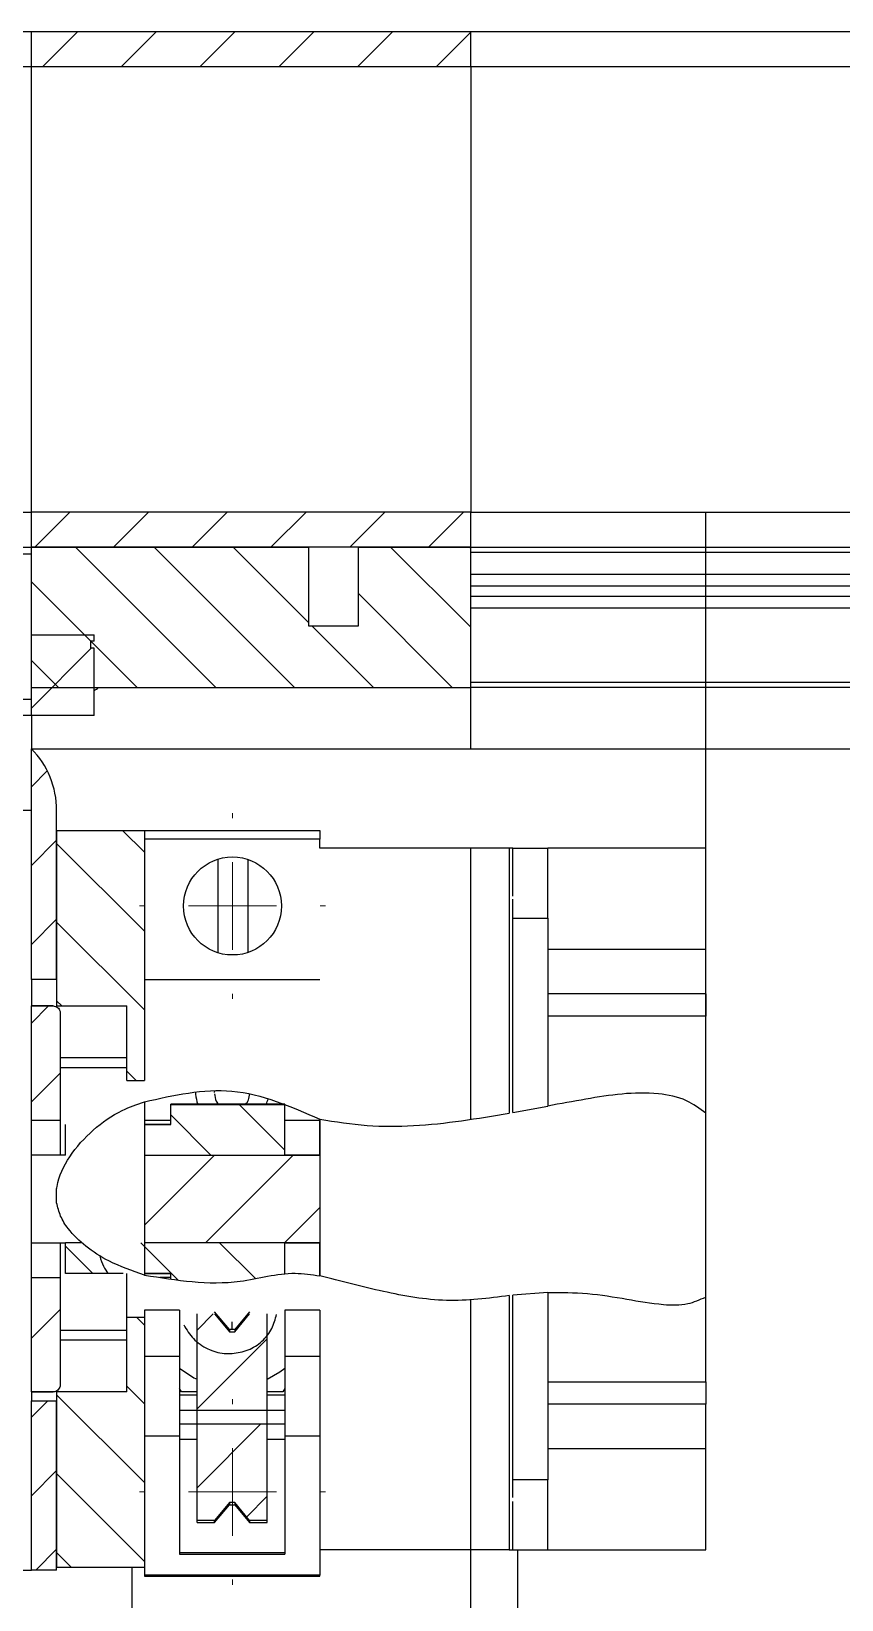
# Model space of a CAD drawing. Header units: millimetres. Extents: x -168 to 836, y 5 to 727.
# Drawn here: x 333.2 to 379.3, y 623.6 to 713 of the extents above; entities that cross this region are included whole.
import ezdxf

# ---------------------------------------------------------------- set-up
doc = ezdxf.new("R2010")
doc.units = ezdxf.units.MM

# ---------------------------------------------------------------- blocks, each defined once
blk = doc.blocks.new('SW_CENTERMARKSYMBOL_15')
at = {"color": 0, "linetype": 'Continuous', "lineweight": 0}
for p, q in [((0, 5), (0, 5.293)), ((0, 0), (0, 2.5)), ((-5, 0), (-5.293, 0)), ((0, 0), (-2.5, 0)), ((0, 0), (0, -2.5)), ((0, 0), (2.5, 0)), ((5, 0), (5.293, 0)), ((0, -5), (0, -5.293))]:
    blk.add_line(p, q, dxfattribs=at)
blk = doc.blocks.new('SW_CENTERMARKSYMBOL_16')
at = {"color": 0, "linetype": 'Continuous', "lineweight": 0}
for p, q in [((0, 5), (0, 5.293)), ((0, 0), (0, 2.5)), ((-5, 0), (-5.293, 0)), ((0, 0), (-2.5, 0)), ((0, 0), (0, -2.5)), ((0, 0), (2.5, 0)), ((5, 0), (5.293, 0)), ((0, -5), (0, -5.293))]:
    blk.add_line(p, q, dxfattribs=at)

msp = doc.modelspace()

# ---------------------------------------------------------------- hatches: boundary and pattern name
at = {"linetype": 'Continuous', "lineweight": 18}
h = msp.add_hatch(dxfattribs=at)
h.set_pattern_fill('ANSI31', style=0)
h.paths.add_polyline_path([(333.163, 712.979), (333.163, 710.979), (358.205, 710.979), (358.205, 712.979)], flags=0)
h = msp.add_hatch(dxfattribs=at)
h.set_pattern_fill('ANSI31', style=0)
h.paths.add_polyline_path([(358.205, 683.582), (358.205, 685.582), (333.163, 685.582), (333.163, 683.582)], flags=0)
h = msp.add_hatch(dxfattribs=at)
h.set_pattern_fill('ANSI31', angle=90, style=0)
h.paths.add_polyline_path([(333.163, 683.582), (333.163, 675.582), (358.205, 675.582), (358.205, 683.582), (351.784, 683.582), (351.784, 679.082), (348.972, 679.082), (348.972, 683.582)], flags=0)
h = msp.add_hatch(dxfattribs=at)
h.set_pattern_fill('ANSI31', style=0)
h.paths.add_polyline_path([(333.163, 673.982), (336.747, 673.982), (336.747, 677.825), (336.547, 677.825), (336.547, 678.225), (336.747, 678.225), (336.747, 678.582), (333.163, 678.582)], flags=0)
h = msp.add_hatch(dxfattribs=at)
h.set_pattern_fill('ANSI31', style=0)
edge = h.paths.add_edge_path(flags=0)
edge.add_line((333.163, 658.931), (334.605, 658.931))
edge.add_line((334.605, 658.931), (334.605, 668.582))
edge.add_arc((329.605, 668.582), 5, 0, 44.63761)
edge.add_line((333.163, 672.095), (333.163, 658.931))
h = msp.add_hatch(dxfattribs=at)
h.set_pattern_fill('ANSI31', angle=90, style=0)
h.paths.add_polyline_path([(334.605, 667.432), (334.605, 657.431), (338.605, 657.431), (338.605, 653.18), (339.605, 653.18), (339.605, 667.432)], flags=0)
h = msp.add_hatch(dxfattribs=at)
h.set_pattern_fill('ANSI31', style=0)
edge = h.paths.add_edge_path(flags=0)
edge.add_line((333.163, 657.431), (333.163, 650.929))
edge.add_line((333.163, 650.929), (334.805, 650.929))
edge.add_line((334.805, 650.929), (334.805, 657.031))
edge.add_spline(control_points=[(334.805, 657.031), (334.805, 657.06), (334.802, 657.09), (334.796, 657.119), (334.786, 657.162), (334.768, 657.205), (334.745, 657.243), (334.721, 657.281), (334.69, 657.315), (334.655, 657.343), (334.62, 657.371), (334.58, 657.393), (334.538, 657.408), (334.496, 657.423), (334.45, 657.431), (334.405, 657.431)], knot_values=[0, 0, 0, 0, 0.000088, 0.000088, 0.000088, 0.000224, 0.000224, 0.000224, 0.000359, 0.000359, 0.000359, 0.000495, 0.000495, 0.000495, 0.00063, 0.00063, 0.00063, 0.00063], weights=[1, 1, 1, 1, 1, 1, 1, 1, 1, 1, 1, 1, 1, 1, 1, 1], degree=3, periodic=0)
edge.add_line((334.405, 657.431), (333.163, 657.431))
h = msp.add_hatch(dxfattribs=at)
h.set_pattern_fill('ANSI31', angle=90, style=0)
h.paths.add_polyline_path([(339.605, 650.679), (339.605, 648.927), (347.605, 648.927), (347.605, 651.83), (341.105, 651.83), (341.105, 650.679)])
h = msp.add_hatch(dxfattribs=at)
h.set_pattern_fill('ANSI31', style=0)
h.paths.add_polyline_path([(349.605, 643.936), (349.605, 648.927), (339.605, 648.927), (339.605, 643.936)])
h = msp.add_hatch(dxfattribs=at)
h.set_pattern_fill('ANSI31', angle=90, style=0)
edge = h.paths.add_edge_path(flags=0)
edge.add_line((335.105, 642.185), (337.531, 642.185))
edge.add_ellipse((337.964, 645.971), major_axis=(0, 4.037), ratio=0.309646, start_angle=120.26997, end_angle=159.72495, ccw=False)
edge.add_line((336.884, 643.936), (335.105, 643.936))
edge.add_line((335.105, 643.936), (335.105, 642.185))
h = msp.add_hatch(dxfattribs=at)
h.set_pattern_fill('ANSI31', angle=90, style=0)
h.paths.add_polyline_path([(347.539, 642.162), (347.605, 642.168), (347.605, 643.936), (339.044, 643.936), (339.037, 643.899), (339.03, 643.862), (339.023, 643.825), (339.016, 643.788), (339.008, 643.752), (339.001, 643.716), (338.993, 643.68), (338.985, 643.644), (338.978, 643.609), (338.97, 643.574), (338.962, 643.539), (338.953, 643.504), (338.945, 643.47), (338.937, 643.436), (338.928, 643.403), (338.92, 643.369), (338.911, 643.336), (338.902, 643.303), (338.893, 643.271), (338.884, 643.239), (338.875, 643.207), (338.866, 643.175), (338.856, 643.144), (338.847, 643.113), (338.837, 643.083), (338.828, 643.053), (338.818, 643.023), (338.808, 642.993), (338.798, 642.964), (338.788, 642.935), (338.778, 642.907), (338.768, 642.879), (338.757, 642.851), (338.747, 642.824), (338.736, 642.797), (338.726, 642.77), (338.715, 642.744), (338.704, 642.718), (338.693, 642.692), (338.682, 642.667), (338.671, 642.643), (338.66, 642.618), (338.649, 642.594), (338.638, 642.571), (338.626, 642.547), (338.615, 642.525), (338.603, 642.502), (338.592, 642.48), (338.58, 642.459), (338.568, 642.437), (338.556, 642.417), (338.545, 642.396), (338.533, 642.376), (338.521, 642.357), (338.509, 642.338), (338.496, 642.319), (338.484, 642.301), (338.472, 642.283), (338.46, 642.265), (338.447, 642.248), (339.612, 642.19), (339.599, 642.174), (338.41, 642.2), (338.397, 642.185), (341.105, 642.185), (341.105, 641.863), (341.224, 641.846), (341.34, 641.831), (341.455, 641.816), (341.571, 641.801), (341.686, 641.787), (341.802, 641.774), (341.917, 641.761), (342.033, 641.748), (342.148, 641.737), (342.264, 641.726), (342.379, 641.716), (342.494, 641.706), (342.61, 641.697), (342.725, 641.689), (342.84, 641.682), (342.956, 641.676), (343.071, 641.67), (343.186, 641.666), (343.301, 641.662), (343.416, 641.659), (343.531, 641.658), (343.646, 641.657), (343.761, 641.657), (343.876, 641.659), (343.991, 641.662), (344.106, 641.666), (344.221, 641.671), (344.336, 641.677), (344.451, 641.684), (344.566, 641.693), (344.68, 641.703), (344.795, 641.714), (344.91, 641.727), (345.024, 641.741), (345.139, 641.757), (345.253, 641.774), (345.368, 641.792), (345.482, 641.811), (345.596, 641.831), (345.711, 641.851), (345.825, 641.873), (345.939, 641.894), (346.054, 641.917), (346.168, 641.939), (346.282, 641.961), (346.396, 641.983), (346.511, 642.005), (346.625, 642.026), (346.739, 642.047), (346.853, 642.066), (346.968, 642.085), (347.082, 642.103), (347.196, 642.12), (347.311, 642.136), (347.425, 642.15)])
h = msp.add_hatch(dxfattribs=at)
h.set_pattern_fill('ANSI31', style=0)
edge = h.paths.add_edge_path(flags=0)
edge.add_line((334.805, 635.833), (334.805, 641.934))
edge.add_line((334.805, 641.934), (333.163, 641.934))
edge.add_line((333.163, 641.934), (333.163, 635.433))
edge.add_line((333.163, 635.433), (334.405, 635.433))
edge.add_spline(control_points=[(334.405, 635.433), (334.435, 635.433), (334.464, 635.436), (334.493, 635.443), (334.537, 635.452), (334.579, 635.47), (334.617, 635.494), (334.655, 635.517), (334.69, 635.548), (334.718, 635.583), (334.746, 635.618), (334.768, 635.658), (334.783, 635.7), (334.798, 635.743), (334.805, 635.788), (334.805, 635.833)], knot_values=[0, 0, 0, 0, 0.000088, 0.000088, 0.000088, 0.000224, 0.000224, 0.000224, 0.000359, 0.000359, 0.000359, 0.000495, 0.000495, 0.000495, 0.00063, 0.00063, 0.00063, 0.00063], weights=[1, 1, 1, 1, 1, 1, 1, 1, 1, 1, 1, 1, 1, 1, 1, 1], degree=3, periodic=0)
h = msp.add_hatch(dxfattribs=at)
h.set_pattern_fill('ANSI31', angle=90, style=0)
h.paths.add_polyline_path([(338.605, 639.684), (338.605, 635.433), (334.605, 635.433), (334.605, 625.432), (339.605, 625.432), (339.605, 639.684)], flags=0)
h = msp.add_hatch(dxfattribs=at)
h.set_pattern_fill('ANSI31', style=0)
edge = h.paths.add_edge_path(flags=0)
edge.add_spline(control_points=[(344.455, 638.851), (344.173, 639.193), (343.889, 639.534), (343.605, 639.875)], knot_values=[0.027166, 0.027166, 0.027166, 0.027166, 0.028502, 0.028502, 0.028502, 0.028502], weights=[1, 1, 1, 1], degree=3, periodic=0)
edge.add_line((343.605, 639.875), (342.605, 639.875))
edge.add_line((342.605, 639.875), (342.605, 634.396))
edge.add_line((342.605, 634.396), (346.605, 634.396))
edge.add_line((346.605, 634.396), (346.605, 639.875))
edge.add_line((346.605, 639.875), (345.605, 639.875))
edge.add_spline(control_points=[(345.605, 639.875), (345.321, 639.534), (345.038, 639.193), (344.755, 638.851)], knot_values=[0.014952, 0.014952, 0.014952, 0.014952, 0.016283, 0.016283, 0.016283, 0.016283], weights=[1, 1, 1, 1], degree=3, periodic=0)
edge.add_line((344.755, 638.851), (344.455, 638.851))
h = msp.add_hatch(dxfattribs=at)
h.set_pattern_fill('ANSI31', style=0)
h.paths.add_polyline_path([(333.163, 625.282), (334.605, 625.282), (334.605, 634.933), (333.163, 634.933)], flags=0)
h = msp.add_hatch(dxfattribs=at)
h.set_pattern_fill('ANSI31', style=0)
edge = h.paths.add_edge_path(flags=0)
edge.add_spline(control_points=[(343.605, 628.11), (343.889, 628.451), (344.173, 628.793), (344.455, 629.135)], knot_values=[0.013998, 0.013998, 0.013998, 0.013998, 0.015329, 0.015329, 0.015329, 0.015329], weights=[1, 1, 1, 1], degree=3, periodic=0)
edge.add_line((344.455, 629.135), (344.755, 629.135))
edge.add_spline(control_points=[(344.755, 629.135), (345.038, 628.793), (345.321, 628.451), (345.605, 628.11)], knot_values=[0.028057, 0.028057, 0.028057, 0.028057, 0.02938, 0.02938, 0.02938, 0.02938], weights=[1, 1, 1, 1], degree=3, periodic=0)
edge.add_line((345.605, 628.11), (346.605, 628.11))
edge.add_line((346.605, 628.11), (346.605, 633.59))
edge.add_line((346.605, 633.59), (342.605, 633.59))
edge.add_line((342.605, 633.59), (342.605, 628.11))
edge.add_line((342.605, 628.11), (343.605, 628.11))

# ---------------------------------------------------------------- linework, layer by layer
at = {"color": 7, "linetype": 'Continuous', "lineweight": 25}
for p, q in [((128.474, 712.979), (333.163, 712.979)), ((333.163, 712.979), (358.205, 712.979)), ((333.163, 710.979), (333.163, 712.979)), ((358.205, 710.979), (358.205, 712.979)), ((358.205, 712.979), (527.378, 712.979)), ((333.163, 710.979), (358.205, 710.979)), ((333.163, 685.582), (333.163, 710.979)), ((358.205, 710.979), (358.205, 685.582)), ((127.878, 685.582), (333.163, 685.582)), ((333.163, 683.582), (333.163, 685.582)), ((358.205, 685.582), (333.163, 685.582)), ((358.205, 683.582), (358.205, 685.582)), ((358.205, 685.582), (527.878, 685.582)), ((328.947, 683.582), (333.163, 683.582)), ((333.163, 683.182), (328.947, 683.182)), ((333.163, 683.582), (348.972, 683.582)), ((333.163, 675.582), (333.163, 683.582)), ((358.205, 683.582), (333.163, 683.582)), ((348.972, 679.082), (348.972, 683.582)), ((351.784, 683.582), (351.784, 679.082)), ((351.784, 683.582), (358.205, 683.582)), ((358.205, 675.582), (358.205, 683.582)), ((358.205, 683.582), (527.878, 683.582)), ((487.878, 683.282), (358.205, 683.282)), ((358.205, 682.033), (487.878, 682.033)), ((358.205, 681.38), (487.878, 681.38)), ((358.205, 680.784), (487.878, 680.784)), ((358.205, 680.131), (487.878, 680.131)), ((333.163, 678.582), (336.747, 678.582)), ((333.163, 673.982), (333.163, 678.582)), ((336.747, 678.225), (336.747, 678.582)), ((351.784, 679.082), (348.972, 679.082)), ((336.547, 677.825), (336.547, 678.225)), ((336.747, 678.225), (336.547, 678.225)), ((336.747, 677.825), (336.547, 677.825)), ((336.747, 673.982), (336.747, 677.825)), ((358.205, 675.882), (487.878, 675.882)), ((328.947, 674.912), (333.163, 674.912)), ((333.163, 675.582), (358.205, 675.582)), ((358.205, 672.082), (358.205, 675.582)), ((487.878, 675.582), (358.205, 675.582)), ((333.163, 673.982), (328.947, 673.982)), ((333.163, 673.982), (333.163, 672.095)), ((336.747, 673.982), (333.163, 673.982)), ((333.163, 658.931), (333.163, 672.095)), ((333.176, 672.082), (358.205, 672.082)), ((358.205, 672.082), (501.878, 672.082)), ((332.605, 668.582), (333.163, 668.582)), ((334.605, 658.931), (334.605, 668.582)), ((334.605, 667.432), (334.605, 657.431)), ((334.605, 667.432), (339.605, 667.432)), ((339.605, 667.432), (339.605, 653.18)), ((339.605, 667.432), (349.605, 667.432)), ((349.605, 666.932), (339.605, 666.932)), ((349.605, 667.432), (349.605, 666.932)), ((349.605, 666.432), (349.605, 666.932)), ((358.205, 666.432), (349.605, 666.432)), ((358.205, 650.966), (358.205, 666.432)), ((360.405, 666.432), (358.205, 666.432)), ((360.405, 666.432), (360.405, 651.319)), ((360.605, 666.432), (360.405, 666.432)), ((360.605, 666.432), (362.599, 666.432)), ((360.605, 663.683), (360.605, 666.432)), ((371.599, 666.432), (362.599, 666.432)), ((362.599, 662.432), (362.599, 666.432)), ((371.599, 660.66), (371.599, 666.432)), ((343.801, 665.797), (343.801, 660.46)), ((345.524, 660.484), (345.524, 665.774)), ((360.599, 662.432), (360.599, 663.514)), ((360.599, 662.432), (362.599, 662.432)), ((360.599, 651.354), (360.599, 662.432)), ((362.599, 662.432), (362.599, 661.932)), ((362.599, 661.932), (362.599, 651.725)), ((362.599, 660.66), (371.599, 660.66)), ((371.599, 658.126), (371.599, 660.66)), ((334.605, 658.931), (333.163, 658.931)), ((333.163, 658.931), (333.163, 657.432)), ((339.605, 658.932), (349.605, 658.932)), ((371.599, 658.126), (362.599, 658.126)), ((371.599, 658.126), (371.599, 656.85)), ((334.405, 657.432), (333.163, 657.432)), ((333.163, 657.431), (334.405, 657.431)), ((333.163, 650.929), (333.163, 657.431)), ((334.605, 657.431), (338.605, 657.431)), ((334.605, 657.431), (334.605, 657.416)), ((334.805, 657.031), (334.805, 657.032)), ((334.805, 657.031), (334.805, 650.929)), ((338.605, 653.18), (338.605, 657.431)), ((371.599, 656.85), (362.599, 656.85)), ((371.599, 636.013), (371.599, 656.85)), ((334.805, 653.932), (338.605, 653.932)), ((338.605, 653.18), (339.605, 653.18)), ((343.607, 652.495), (343.62, 652.602)), ((339.605, 651.968), (339.605, 650.911)), ((341.105, 651.83), (341.105, 651.832)), ((347.605, 651.831), (341.105, 651.831)), ((341.105, 651.83), (347.605, 651.83)), ((341.105, 650.679), (341.105, 651.83)), ((347.605, 651.791), (341.105, 651.791)), ((347.605, 651.83), (347.605, 651.832)), ((347.605, 648.927), (347.605, 651.83)), ((360.599, 651.354), (362.599, 651.725)), ((333.163, 650.929), (334.805, 650.929)), ((333.163, 648.932), (333.163, 650.929)), ((334.805, 650.929), (334.805, 648.932)), ((341.105, 650.911), (339.605, 650.911)), ((349.605, 650.911), (347.605, 650.911)), ((349.605, 649.428), (349.605, 650.979)), ((335.105, 650.679), (335.105, 650.682)), ((335.105, 648.927), (335.105, 650.679)), ((341.105, 650.682), (339.605, 650.682)), ((339.605, 650.679), (341.105, 650.679)), ((335.105, 648.932), (333.163, 648.932)), ((333.163, 648.932), (333.163, 648.927)), ((349.605, 648.932), (347.605, 648.932)), ((349.605, 648.932), (349.605, 649.428)), ((333.163, 643.936), (333.163, 648.927)), ((339.605, 648.927), (347.605, 648.927)), ((339.605, 648.927), (349.605, 648.927)), ((334.605, 646.218), (334.605, 647.009)), ((333.163, 643.936), (333.163, 643.932)), ((333.163, 643.932), (335.105, 643.932)), ((333.163, 641.934), (333.163, 643.932)), ((334.805, 643.932), (334.805, 641.934)), ((336.03, 643.936), (335.105, 643.936)), ((335.105, 642.185), (335.105, 643.936)), ((347.605, 643.936), (339.605, 643.936)), ((349.605, 643.936), (339.605, 643.936)), ((347.605, 642.168), (347.605, 643.936)), ((347.605, 643.932), (349.605, 643.932)), ((349.605, 643.436), (349.605, 643.932)), ((349.605, 642.047), (349.605, 643.436)), ((333.163, 635.433), (333.163, 641.934)), ((334.805, 641.934), (333.163, 641.934)), ((334.805, 641.934), (334.805, 635.833)), ((337.531, 642.185), (335.105, 642.185)), ((335.105, 642.182), (335.105, 642.185)), ((338.605, 639.684), (338.605, 642.182)), ((341.105, 642.185), (339.605, 642.185)), ((339.605, 642.182), (341.105, 642.182)), ((341.105, 641.953), (340.491, 641.953)), ((341.105, 641.863), (341.105, 642.185)), ((360.405, 640.921), (360.405, 626.432)), ((362.599, 641.103), (360.599, 640.942)), ((360.599, 630.432), (360.599, 640.942)), ((362.599, 641.103), (362.599, 630.932)), ((339.605, 640.097), (339.605, 624.998)), ((341.605, 640.097), (339.605, 640.097)), ((341.605, 640.097), (341.605, 634.396)), ((344.455, 638.993), (343.605, 639.993)), ((345.605, 639.993), (344.755, 638.993)), ((347.605, 640.097), (347.605, 634.396)), ((349.605, 640.097), (347.605, 640.097)), ((349.605, 640.097), (349.605, 624.998)), ((358.205, 626.432), (358.205, 640.686)), ((339.605, 639.684), (338.605, 639.684)), ((338.605, 635.433), (338.605, 639.684)), ((339.605, 639.684), (339.605, 625.432)), ((342.605, 634.396), (342.605, 639.875)), ((343.605, 639.875), (344.455, 638.851)), ((344.755, 638.851), (345.605, 639.875)), ((346.605, 634.396), (346.605, 639.875)), ((338.605, 638.932), (334.805, 638.932)), ((344.755, 638.993), (344.455, 638.993)), ((344.455, 638.993), (344.455, 638.851)), ((344.455, 638.851), (344.755, 638.851)), ((344.755, 638.993), (344.755, 638.851)), ((339.605, 637.467), (341.605, 637.467)), ((347.605, 637.467), (349.605, 637.467)), ((334.805, 635.832), (334.805, 635.833)), ((341.719, 635.432), (341.605, 635.628)), ((347.605, 635.628), (347.492, 635.432)), ((362.599, 636.013), (371.599, 636.013)), ((371.599, 636.013), (371.599, 634.738)), ((334.405, 635.433), (333.163, 635.433)), ((333.163, 635.432), (334.405, 635.432)), ((333.163, 635.432), (333.163, 634.933)), ((333.163, 634.933), (334.605, 634.933)), ((333.163, 625.282), (333.163, 634.933)), ((334.605, 635.477), (334.605, 635.433)), ((338.605, 635.433), (334.605, 635.433)), ((334.605, 635.433), (334.605, 625.432)), ((334.605, 625.282), (334.605, 634.933)), ((342.605, 635.243), (341.605, 635.243)), ((342.605, 635.432), (341.719, 635.432)), ((347.605, 635.243), (346.605, 635.243)), ((371.599, 634.738), (362.599, 634.738)), ((371.599, 632.204), (371.599, 634.738)), ((341.605, 634.396), (341.605, 633.59)), ((341.605, 634.396), (347.605, 634.396)), ((342.605, 634.396), (346.605, 634.396)), ((342.605, 633.59), (342.605, 634.396)), ((346.605, 633.59), (346.605, 634.396)), ((347.605, 634.396), (347.605, 633.59)), ((339.605, 632.932), (341.605, 632.932)), ((341.605, 633.59), (341.605, 626.261)), ((347.605, 633.59), (341.605, 633.59)), ((346.605, 633.59), (342.605, 633.59)), ((342.605, 628.11), (342.605, 633.59)), ((346.605, 628.11), (346.605, 633.59)), ((347.605, 633.59), (347.605, 626.261)), ((347.605, 632.932), (349.605, 632.932)), ((341.605, 632.743), (342.605, 632.743)), ((346.605, 632.743), (347.605, 632.743)), ((362.599, 632.204), (371.599, 632.204)), ((371.599, 626.432), (371.599, 632.204)), ((360.599, 629.409), (360.599, 630.432)), ((362.599, 630.432), (360.599, 630.432)), ((362.599, 630.932), (362.599, 630.432)), ((362.599, 626.432), (362.599, 630.432)), ((344.455, 629.135), (343.605, 628.11)), ((343.605, 627.993), (344.455, 628.993)), ((344.455, 629.135), (344.455, 628.993)), ((344.755, 629.135), (344.455, 629.135)), ((344.455, 628.993), (344.755, 628.993)), ((344.755, 629.135), (344.755, 628.993)), ((345.605, 628.11), (344.755, 629.135)), ((344.755, 628.993), (345.605, 627.993)), ((360.605, 626.432), (360.605, 629.181)), ((343.605, 628.11), (342.605, 628.11)), ((342.605, 627.993), (342.605, 628.11)), ((342.605, 627.993), (343.605, 627.993)), ((343.605, 627.993), (343.605, 628.11)), ((346.605, 628.11), (345.605, 628.11)), ((345.605, 628.11), (345.605, 627.993)), ((345.605, 627.993), (346.605, 627.993)), ((346.605, 627.993), (346.605, 628.11)), ((341.605, 626.261), (341.605, 626.182)), ((347.605, 626.261), (341.605, 626.261)), ((341.605, 626.182), (347.605, 626.182)), ((347.605, 626.261), (347.605, 626.182)), ((358.205, 626.432), (349.605, 626.432)), ((360.405, 626.432), (358.205, 626.432)), ((358.205, 619.789), (358.205, 626.432)), ((360.405, 626.432), (360.605, 626.432)), ((360.605, 626.432), (362.599, 626.432)), ((360.887, 619.789), (360.887, 626.432)), ((362.599, 626.432), (371.599, 626.432)), ((332.605, 625.282), (333.163, 625.282)), ((334.605, 625.282), (333.163, 625.282)), ((339.605, 625.432), (334.605, 625.432)), ((338.889, 625.432), (338.889, 619.787)), ((339.605, 624.998), (339.605, 624.932)), ((349.605, 624.998), (339.605, 624.998)), ((339.605, 624.932), (349.605, 624.932)), ((349.605, 624.932), (349.605, 624.998))]:
    msp.add_line(p, q, dxfattribs=at)
at = {"color": 8, "linetype": 'Continuous', "lineweight": 25}
for p, q in [((128.474, 710.979), (333.163, 710.979)), ((358.205, 710.979), (527.378, 710.979)), ((338.605, 654.47), (334.805, 654.47)), ((344.605, 638.993), (344.605, 639.432)), ((334.805, 638.393), (338.605, 638.393))]:
    msp.add_line(p, q, dxfattribs=at)
for p, q in [((371.599, 651.315), (371.599, 685.582)), ((339.605, 651.968), (339.605, 642.094)), ((349.605, 650.979), (349.605, 642.047))]:
    msp.add_line(p, q)
at = {"color": 7, "linetype": 'Continuous', "lineweight": 25, "flags": 128}
for points in [[(341.605, 636.785), (342.433, 636.239), (342.605, 636.154)], [(346.605, 636.154), (347.328, 636.574), (347.605, 636.785)]]:
    msp.add_lwpolyline(points, dxfattribs=at)
at = {"color": 7, "linetype": 'Continuous', "lineweight": 25}
msp.add_circle((344.627, 663.129), 2.793, dxfattribs=at)
for centre, radius, start, end in [((335.847, 676.782), 1.65, 303.05573, 313.34176), ((329.605, 668.582), 5, 0, 44.63761)]:
    msp.add_arc(centre, radius, start, end, dxfattribs=at)
msp.add_ellipse((337.964, 645.971), major_axis=(0, 4.037), ratio=0.309646, start_param=2.332114, end_param=2.787726, dxfattribs=at)
for points, knots in [([(334.405, 657.431), (334.45, 657.426), (334.54, 657.418), (334.66, 657.349), (334.751, 657.247), (334.799, 657.135), (334.803, 657.06), (334.805, 657.031)], [0, 0, 0, 0, 0.214669, 0.429337, 0.644014, 0.85871, 1, 1, 1, 1]), ([(342.528, 652.525), (342.526, 652.486), (342.523, 652.246), (342.588, 652.02), (342.643, 651.831)], [0.7890598, 0.7890598, 0.7890598, 0.7890598, 0.8234365, 1, 1, 1, 1]), ([(334.605, 647.009), (334.612, 647.053), (334.712, 647.704), (335.313, 648.949), (336.635, 650.403), (338.121, 651.457), (339.179, 651.821), (339.605, 651.968)], [0, 0, 0, 0, 0.017984, 0.268685, 0.544945, 0.81663, 1, 1, 1, 1]), ([(343.605, 652.432), (343.621, 652.283), (343.647, 652.039), (343.797, 651.861), (343.856, 651.791)], [0, 0, 0, 0, 0.607271, 1, 1, 1, 1]), ([(345.392, 651.831), (345.448, 651.909), (345.574, 652.082), (345.594, 652.308), (345.605, 652.432)], [0, 0, 0, 0, 0.4484684, 1, 1, 1, 1]), ([(371.599, 651.315), (371.249, 651.579), (370.459, 652.175), (368.762, 652.507), (366.824, 652.458), (364.728, 652.119), (363.323, 651.859), (362.599, 651.725)], [0, 0, 0, 0, 0.14104, 0.318793, 0.540269, 0.763069, 1, 1, 1, 1]), ([(349.605, 650.979), (350.503, 650.834), (352.269, 650.549), (355.908, 650.57), (358.59, 651.017), (360.405, 651.319)], [0, 0, 0, 0, 0.25062, 0.492961, 1, 1, 1, 1]), ([(339.605, 642.094), (338.914, 642.331), (337.732, 642.738), (336.27, 643.673), (335.35, 644.562), (334.796, 645.431), (334.668, 645.96), (334.605, 646.218)], [0, 0, 0, 0, 0.3218718, 0.5507308, 0.7608697, 0.8833175, 1, 1, 1, 1]), ([(338.397, 642.185), (338.352, 642.184), (338.175, 642.182), (337.871, 642.182), (337.634, 642.184), (337.531, 642.185)], [0, 0, 0, 0, 0.163393, 0.635542, 1, 1, 1, 1]), ([(360.405, 640.921), (359.209, 640.77), (356.806, 640.467), (353.176, 641.121), (350.806, 641.736), (349.605, 642.047)], [0, 0, 0, 0, 0.328347, 0.659622, 1, 1, 1, 1]), ([(362.599, 641.103), (363.355, 641.102), (364.87, 641.1), (367.059, 640.733), (368.937, 640.4), (370.507, 640.353), (371.266, 640.692), (371.599, 640.841)], [0, 0, 0, 0, 0.248417, 0.497372, 0.7274, 0.880749, 1, 1, 1, 1]), ([(341.847, 639.253), (342.015, 638.979), (342.358, 638.418), (343.186, 637.849), (343.978, 637.612), (344.455, 637.616), (344.605, 637.618)], [0, 0, 0, 0, 0.282518, 0.577613, 0.867347, 1, 1, 1, 1]), ([(344.605, 637.618), (344.917, 637.666), (345.541, 637.762), (346.336, 638.289), (346.916, 639.005), (347.068, 639.578), (347.14, 639.853)], [0, 0, 0, 0, 0.257892, 0.515195, 0.767478, 1, 1, 1, 1]), ([(334.805, 635.833), (334.801, 635.788), (334.792, 635.698), (334.723, 635.578), (334.622, 635.488), (334.509, 635.44), (334.435, 635.435), (334.405, 635.433)], [0, 0, 0, 0, 0.214723, 0.429439, 0.644152, 0.85884, 1, 1, 1, 1]), ([(347.492, 635.432), (347.44, 635.432), (347.147, 635.432), (346.85, 635.432), (346.605, 635.432)], [0, 0, 0, 0, 0.1764118, 1, 1, 1, 1])]:
    msp.add_open_spline(points, degree=3, knots=knots, dxfattribs=at)
for points in [[(339.605, 651.968), (344.597, 652.579), (349.605, 650.979)], [(339.605, 642.094), (345.057, 641.745), (348.199, 642.194), (349.605, 642.047)]]:
    msp.add_spline(points, degree=3)
msp.add_open_spline([(346.544, 651.831), (346.589, 651.935), (346.634, 652.038), (346.66, 652.146)], degree=3, dxfattribs=at)

# ---------------------------------------------------------------- block references
at = {"color": 7, "linetype": 'Continuous', "lineweight": 0}
for name, p in [('SW_CENTERMARKSYMBOL_16', (344.627, 663.129)), ('SW_CENTERMARKSYMBOL_15', (344.627, 629.735))]:
    msp.add_blockref(name, p, dxfattribs=at)

doc.saveas('drawing.dxf')
